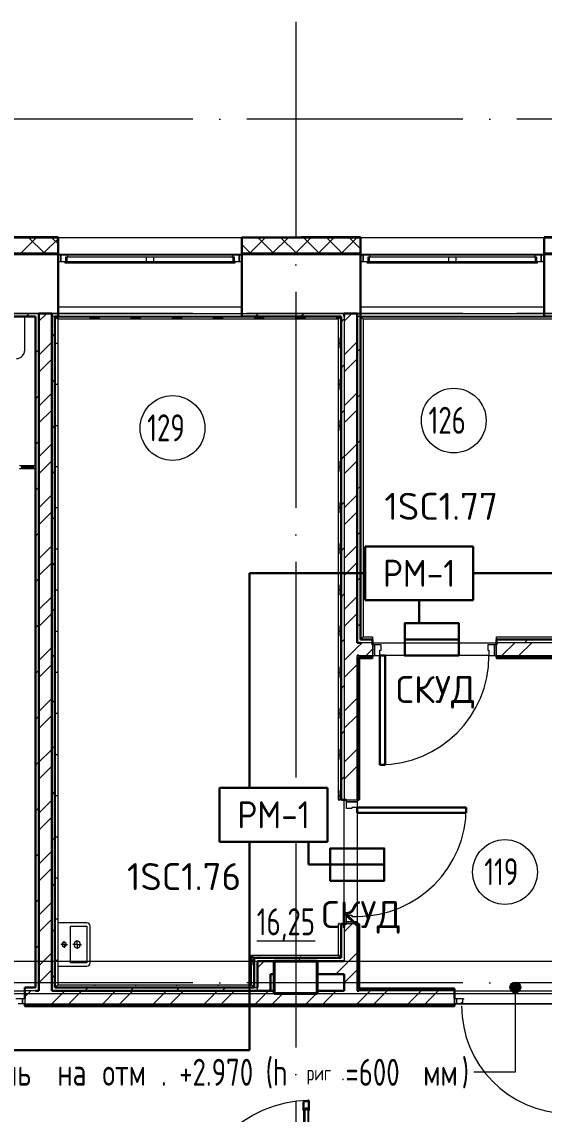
# Model space of a CAD drawing. Header units: millimetres. Extents: x -1073752 to 1436911, y -1379358 to 94781.
# Drawn here: x -1004584 to -999746, y -910236 to -900119 of the extents above; entities that cross this region are included whole.
import ezdxf
from ezdxf.enums import TextEntityAlignment as Align

# ---------------------------------------------------------------- set-up
doc = ezdxf.new("R2010")
doc.units = ezdxf.units.MM
doc.set_wipeout_variables(frame=1)
doc.linetypes.add('ADSK_Линия сетки', pattern=[25, 20, -2.5, 0, -2.5])
doc.linetypes.add('ADSK_Сверху', pattern=[450, 300, -150])
for name, color, linetype, lineweight in [('_ Окна', 7, 'Continuous', 9), ('RC-Линии_связи-Адресные', 5, 'Continuous', 50), ('RC-Прочее_оборудование', 1, 'Continuous', 30), ('Аннотация', 7, 'Continuous', 18), ('АПС', 5, 'Continuous', 30), ('Витраж', 7, 'Continuous', 9), ('Двери', 252, 'Continuous', 9), ('лс', 5, 'Continuous', 30), ('Марки помещений', 7, 'Continuous', 20), ('Несущие колонны', 7, 'Continuous', 18), ('Обобщенные модели', 252, 'Continuous', 18), ('Ограждение', 252, 'Continuous', 9), ('Окна', 7, 'Continuous', 9), ('Оси', 252, 'Continuous', 9), ('Стены внутренние', 7, 'Continuous', 18), ('Стены наружные', 7, 'Continuous', 18), ('Стены разрез', 7, 'Continuous', 30), ('Стены штриховка', 7, 'Continuous', 9), ('Узлы', 7, 'Continuous', 18)]:
    doc.layers.add(name, color=color, linetype=linetype, lineweight=lineweight)
doc.layers.add('Двери открывание', color=7, linetype='Continuous', lineweight=9, true_color=0xc0c0c0)
doc.layers.add('Линии', color=7, linetype='Continuous', lineweight=9, true_color=0x00a600)
doc.styles.add('GOST Common_3', font='', dxfattribs={"height": 3.5})
doc.styles.add('GOST Common_5', font='', dxfattribs={"width": 0.9, "height": 2.5})
doc.styles.add('ICOCPEUR', font='isocpeur.ttf', dxfattribs={"height": 250})
doc.styles.add('ISOCPEUR', font='isocpeur.ttf', dxfattribs={"height": 250})
doc.styles.add('RubezhCAD', font='isocpeur.ttf')
doc.styles.get("Standard").update_dxf_attribs({"font": 'arial.ttf'})
doc.styles.get('GOST Common_3').set_extended_font_data('GOST 2.304 type A')
doc.styles.get('GOST Common_5').set_extended_font_data('GOST 2.304 type A')
pattern_1 = [(0, (-32119.8, 96), (0, 600), []), (90, (-32119.8, 96), (-600, 4e-14), [])]
pattern_2 = [(0, (-32119.82, 96), (190.5, 190.5), [95.25, -285.75]), (90, (-32072.2, 48.37), (-190.5, 190.5), [95.25, -285.75])]
pattern_3 = [(0, (-32119.8, -84), (0, 600), []), (90, (-32119.8, -84), (-600, 4e-14), [])]

# ---------------------------------------------------------------- blocks, each defined once
blk = doc.blocks.new('FP_63-План 1 этажа смеж')
at = {"layer": 'Ограждение'}
for p, q in [((22886, -11097), (22886, -11095)), ((22886, -11396), (22886, -11382))]:
    blk.add_line(p, q, dxfattribs=at)
blk = doc.blocks.new('FP_64-План 1 этажа смеж')
at = {"layer": 'Ограждение'}
for p, q in [((22146, -11392), (22146, -11385)), ((22527, -11392), (22527, -11385))]:
    blk.add_line(p, q, dxfattribs=at)
blk = doc.blocks.new('FP_65-План 1 этажа смеж')
at = {"layer": 'Ограждение'}
for p, q in [((22074, -11430), (22082, -11430)), ((22082, -11478), (22082, -11396)), ((22082, -11430), (22088, -11430))]:
    blk.add_line(p, q, dxfattribs=at)
blk = doc.blocks.new('FP_66-План 1 этажа смеж')
at = {"layer": 'Ограждение'}
for p, q in [((20622, -11667), (20622, -11660)), ((21003, -11667), (21003, -11660)), ((21384, -11667), (21384, -11660)), ((21765, -11667), (21765, -11660))]:
    blk.add_line(p, q, dxfattribs=at)
blk = doc.blocks.new('FP_67-План 1 этажа смеж')
at = {"layer": 'Ограждение'}
for p, q in [((20264, -5715), (20266, -5715)), ((20266, -5715), (20271, -5715)), ((20271, -5715), (20279, -5715)), ((20264, -6096), (20266, -6096)), ((20266, -6096), (20271, -6096)), ((20271, -6096), (20279, -6096)), ((20264, -6477), (20266, -6477)), ((20266, -6477), (20271, -6477)), ((20271, -6477), (20279, -6477)), ((20264, -6858), (20266, -6858)), ((20266, -6858), (20271, -6858)), ((20271, -6858), (20279, -6858)), ((20264, -7239), (20266, -7239)), ((20266, -7239), (20271, -7239)), ((20271, -7239), (20279, -7239)), ((20264, -7620), (20266, -7620)), ((20266, -7620), (20271, -7620)), ((20271, -7620), (20279, -7620)), ((20264, -8001), (20266, -8001)), ((20266, -8001), (20271, -8001)), ((20271, -8001), (20279, -8001)), ((20264, -8382), (20266, -8382)), ((20266, -8382), (20271, -8382)), ((20271, -8382), (20279, -8382)), ((20264, -8763), (20266, -8763)), ((20266, -8763), (20271, -8763)), ((20271, -8763), (20279, -8763)), ((20264, -9144), (20266, -9144)), ((20266, -9144), (20271, -9144)), ((20271, -9144), (20279, -9144)), ((20264, -9525), (20266, -9525)), ((20266, -9525), (20271, -9525)), ((20271, -9525), (20279, -9525)), ((20264, -9906), (20266, -9906)), ((20266, -9906), (20271, -9906)), ((20271, -9906), (20279, -9906)), ((20264, -10287), (20266, -10287)), ((20266, -10287), (20271, -10287)), ((20271, -10287), (20279, -10287)), ((20264, -10668), (20266, -10668)), ((20266, -10668), (20271, -10668)), ((20271, -10668), (20279, -10668)), ((20264, -11049), (20266, -11049)), ((20266, -11049), (20271, -11049)), ((20271, -11049), (20279, -11049)), ((20264, -11430), (20266, -11430)), ((20266, -11430), (20271, -11430)), ((20271, -11430), (20279, -11430))]:
    blk.add_line(p, q, dxfattribs=at)
blk = doc.blocks.new('FP_68-План 1 этажа смеж')
at = {"layer": 'Ограждение'}
for p, q in [((20256, -5479), (20288, -5479)), ((20574, -5479), (20669, -5479)), ((20622, -5487), (20622, -5481)), ((20622, -5495), (20622, -5487)), ((20955, -5479), (21050, -5479)), ((21003, -5487), (21003, -5481)), ((21003, -5495), (21003, -5487)), ((21336, -5479), (21431, -5479)), ((21384, -5487), (21384, -5481)), ((21384, -5495), (21384, -5487)), ((21717, -5479), (21812, -5479)), ((21765, -5487), (21765, -5481)), ((21765, -5495), (21765, -5487)), ((22098, -5479), (22193, -5479)), ((22146, -5487), (22146, -5481)), ((22146, -5495), (22146, -5487)), ((22479, -5479), (22574, -5479)), ((22527, -5487), (22527, -5481)), ((22527, -5495), (22527, -5487)), ((22860, -5479), (22902, -5479))]:
    blk.add_line(p, q, dxfattribs=at)
blk = doc.blocks.new('FP_69-План 1 этажа смеж')
at = {"layer": 'Ограждение'}
for p, q in [((22886, -11097), (22886, -11085)), ((22886, -11396), (22886, -11382))]:
    blk.add_line(p, q, dxfattribs=at)
blk = doc.blocks.new('FP_70-План 1 этажа смеж')
at = {"layer": 'Ограждение'}
for p, q in [((22146, -11392), (22146, -11385)), ((22527, -11392), (22527, -11385))]:
    blk.add_line(p, q, dxfattribs=at)
blk = doc.blocks.new('FP_71-План 1 этажа смеж')
at = {"layer": 'Ограждение'}
for p, q in [((22074, -11430), (22082, -11430)), ((22082, -11478), (22082, -11396)), ((22082, -11430), (22088, -11430))]:
    blk.add_line(p, q, dxfattribs=at)
blk = doc.blocks.new('FP_72-План 1 этажа смеж')
at = {"layer": 'Ограждение'}
for p, q in [((20622, -11667), (20622, -11660)), ((21003, -11667), (21003, -11660)), ((21384, -11667), (21384, -11660)), ((21765, -11667), (21765, -11660))]:
    blk.add_line(p, q, dxfattribs=at)
blk = doc.blocks.new('FP_73-План 1 этажа смеж')
at = {"layer": 'Ограждение'}
for p, q in [((20264, -5715), (20266, -5715)), ((20266, -5715), (20271, -5715)), ((20271, -5715), (20279, -5715)), ((20264, -6096), (20266, -6096)), ((20266, -6096), (20271, -6096)), ((20271, -6096), (20279, -6096)), ((20264, -6477), (20266, -6477)), ((20266, -6477), (20271, -6477)), ((20271, -6477), (20279, -6477)), ((20264, -6858), (20266, -6858)), ((20266, -6858), (20271, -6858)), ((20271, -6858), (20279, -6858)), ((20264, -7239), (20266, -7239)), ((20266, -7239), (20271, -7239)), ((20271, -7239), (20279, -7239)), ((20264, -7620), (20266, -7620)), ((20266, -7620), (20271, -7620)), ((20271, -7620), (20279, -7620)), ((20264, -8001), (20266, -8001)), ((20266, -8001), (20271, -8001)), ((20271, -8001), (20279, -8001)), ((20264, -8382), (20266, -8382)), ((20266, -8382), (20271, -8382)), ((20271, -8382), (20279, -8382)), ((20264, -8763), (20266, -8763)), ((20266, -8763), (20271, -8763)), ((20271, -8763), (20279, -8763)), ((20264, -9144), (20266, -9144)), ((20266, -9144), (20271, -9144)), ((20271, -9144), (20279, -9144)), ((20264, -9525), (20266, -9525)), ((20266, -9525), (20271, -9525)), ((20271, -9525), (20279, -9525)), ((20264, -9906), (20266, -9906)), ((20266, -9906), (20271, -9906)), ((20271, -9906), (20279, -9906)), ((20264, -10287), (20266, -10287)), ((20266, -10287), (20271, -10287)), ((20271, -10287), (20279, -10287)), ((20264, -10668), (20266, -10668)), ((20266, -10668), (20271, -10668)), ((20271, -10668), (20279, -10668)), ((20264, -11049), (20266, -11049)), ((20266, -11049), (20271, -11049)), ((20271, -11049), (20279, -11049)), ((20264, -11430), (20266, -11430)), ((20266, -11430), (20271, -11430)), ((20271, -11430), (20279, -11430))]:
    blk.add_line(p, q, dxfattribs=at)
blk = doc.blocks.new('FP_74-План 1 этажа смеж')
at = {"layer": 'Ограждение'}
for p, q in [((20256, -5479), (20288, -5479)), ((20574, -5479), (20669, -5479)), ((20622, -5487), (20622, -5481)), ((20622, -5495), (20622, -5487)), ((20955, -5479), (21050, -5479)), ((21003, -5487), (21003, -5481)), ((21003, -5495), (21003, -5487)), ((21336, -5479), (21431, -5479)), ((21384, -5487), (21384, -5481)), ((21384, -5495), (21384, -5487)), ((21717, -5479), (21812, -5479)), ((21765, -5487), (21765, -5481)), ((21765, -5495), (21765, -5487)), ((22098, -5479), (22193, -5479)), ((22146, -5487), (22146, -5481)), ((22146, -5495), (22146, -5487)), ((22479, -5479), (22574, -5479)), ((22527, -5487), (22527, -5481)), ((22527, -5495), (22527, -5487)), ((22860, -5479), (22902, -5479))]:
    blk.add_line(p, q, dxfattribs=at)
blk = doc.blocks.new('FP_75-План 1 этажа смеж')
at = {"layer": 'Ограждение'}
for p, q in [((22879, -5715), (22887, -5715)), ((22886, -5763), (22886, -5667)), ((22887, -5715), (22892, -5715)), ((22886, -6144), (22886, -6048)), ((22879, -6096), (22887, -6096)), ((22887, -6096), (22892, -6096)), ((22886, -6525), (22886, -6429)), ((22879, -6477), (22887, -6477)), ((22887, -6477), (22892, -6477)), ((22879, -6858), (22887, -6858)), ((22886, -6906), (22886, -6810)), ((22887, -6858), (22892, -6858)), ((22879, -7239), (22887, -7239)), ((22886, -7287), (22886, -7191)), ((22887, -7239), (22892, -7239)), ((22886, -7668), (22886, -7572)), ((22879, -7620), (22887, -7620)), ((22887, -7620), (22892, -7620)), ((22886, -8049), (22886, -7953)), ((22879, -8001), (22887, -8001)), ((22887, -8001), (22892, -8001)), ((22879, -8382), (22887, -8382)), ((22886, -8430), (22886, -8334)), ((22887, -8382), (22892, -8382)), ((22879, -8763), (22887, -8763)), ((22886, -8811), (22886, -8715)), ((22887, -8763), (22892, -8763)), ((22886, -9192), (22886, -9096)), ((22879, -9144), (22887, -9144)), ((22887, -9144), (22892, -9144)), ((22886, -9573), (22886, -9477)), ((22879, -9525), (22887, -9525)), ((22887, -9525), (22892, -9525)), ((22879, -9906), (22887, -9906)), ((22886, -9954), (22886, -9858)), ((22887, -9906), (22892, -9906))]:
    blk.add_line(p, q, dxfattribs=at)
blk = doc.blocks.new('1 этаж')
at = {"layer": 'Аннотация', "lineweight": 9, "true_color": 0x636466}
h = blk.add_hatch(color=251, dxfattribs=at)
edge = h.paths.add_edge_path()
edge.add_arc((-7602, -11587), 50, 0, 360)
at = {"layer": 'Ограждение', "true_color": 0x636466}
h = blk.add_hatch(dxfattribs=at)
h.set_pattern_fill('FP_34', color=251, style=0, pattern_type=2)
h.set_pattern_definition(pattern_2)
h.paths.add_polyline_path([(-11866, -11589), (-11864, -11587), (-11864, -5376), (-11866, -5374), (-11866, -11429)])
h = blk.add_hatch(dxfattribs=at)
h.set_pattern_fill('FP_34', color=251, style=0, pattern_type=2)
h.set_pattern_definition(pattern_2)
h.paths.add_polyline_path([(-9216, -9849), (-9216, -5374), (-9218, -5376), (-9218, -9849)])
h = blk.add_hatch(dxfattribs=at)
h.set_pattern_fill('FP_34', color=251, style=0, pattern_type=2)
h.set_pattern_definition(pattern_2)
h.paths.add_polyline_path([(-9036, -8364), (-9034, -8362), (-9034, -5376), (-9036, -5374), (-9036, -8309)])
h = blk.add_hatch(dxfattribs=at)
h.set_pattern_fill('FP_25', color=251, style=0, pattern_type=2)
h.set_pattern_definition(pattern_1)
h.paths.add_polyline_path([(-9041, -9849), (-9041, -8539), (-9051, -8529), (-9051, -9849)])
h = blk.add_hatch(dxfattribs=at)
h.set_pattern_fill('FP_25', color=251, style=0, pattern_type=2)
h.set_pattern_definition(pattern_1)
h.paths.add_polyline_path([(-6196, -8539), (-6186, -8529), (-7776, -8529), (-7776, -8539), (-6493, -8539)])
h = blk.add_hatch(dxfattribs=at)
h.set_pattern_fill('FP_42', color=251, style=0, pattern_type=2)
h.set_pattern_definition(pattern_3)
h.paths.add_polyline_path([(-9051, -11604), (-9041, -11594), (-9041, -10999), (-9051, -10999), (-9051, -11429)])
h = blk.add_hatch(dxfattribs=at)
h.set_pattern_fill('FP_34', color=251, style=0, pattern_type=2)
h.set_pattern_definition(pattern_2)
h.paths.add_polyline_path([(-9363, -11314), (-9216, -11314), (-9218, -11312), (-10023, -11312), (-10021, -11314), (-9722, -11314)])
h = blk.add_hatch(dxfattribs=at)
h.set_pattern_fill('FP_34', color=251, style=0, pattern_type=2)
h.set_pattern_definition(pattern_2)
h.paths.add_polyline_path([(-10021, -11589), (-10021, -11314), (-10023, -11312), (-10023, -11587)])
h = blk.add_hatch(dxfattribs=at)
h.set_pattern_fill('FP_42', color=251, style=0, pattern_type=2)
h.set_pattern_definition(pattern_3)
h.paths.add_polyline_path([(-8166, -11604), (-8166, -11594), (-9041, -11594), (-9051, -11604), (-8646, -11604)])
h = blk.add_hatch(dxfattribs=at)
h.set_pattern_fill('FP_25', color=251, style=0, pattern_type=2)
h.set_pattern_definition(pattern_1)
h.paths.add_polyline_path([(-8166, -11764), (-8166, -11759), (-12146, -11759), (-12146, -11764), (-8646, -11764)])
at = {"layer": '_ Окна', "color": 251, "true_color": 0x636466}
for p, q in [((-11811, -4804), (-11836, -4804)), ((-11811, -4862), (-11811, -4804)), ((-10136, -4804), (-10161, -4804)), ((-10161, -4804), (-10161, -4862)), ((-9011, -4804), (-9036, -4804)), ((-9011, -4862), (-9011, -4804)), ((-7336, -4804), (-7361, -4804)), ((-7361, -4804), (-7361, -4862)), ((-11836, -4862), (-11811, -4862)), ((-10161, -4862), (-10136, -4862)), ((-9036, -4862), (-9011, -4862)), ((-7361, -4862), (-7336, -4862))]:
    blk.add_line(p, q, dxfattribs=at)
at = {"layer": '_ Окна', "color": 251, "lineweight": 18, "true_color": 0x636466}
for p, q in [((-11751, -4804), (-11811, -4804)), ((-11811, -4804), (-11811, -4862)), ((-11765, -4862), (-11765, -4821)), ((-11765, -4821), (-11753, -4821)), ((-11747, -4821), (-11751, -4804)), ((-10220, -4804), (-10225, -4821)), ((-10161, -4804), (-10220, -4804)), ((-10219, -4821), (-10207, -4821)), ((-10207, -4821), (-10207, -4862)), ((-10161, -4862), (-10161, -4804)), ((-8951, -4804), (-9011, -4804)), ((-9011, -4804), (-9011, -4862)), ((-8965, -4862), (-8965, -4821)), ((-8965, -4821), (-8953, -4821)), ((-8947, -4821), (-8951, -4804)), ((-7420, -4804), (-7425, -4821)), ((-7361, -4804), (-7420, -4804)), ((-7419, -4821), (-7407, -4821)), ((-7407, -4821), (-7407, -4862)), ((-7361, -4862), (-7361, -4804)), ((-11811, -4862), (-11773, -4862)), ((-10199, -4862), (-10161, -4862)), ((-9011, -4862), (-8973, -4862)), ((-7399, -4862), (-7361, -4862))]:
    blk.add_line(p, q, dxfattribs=at)
at = {"layer": 'Аннотация', "color": 251, "lineweight": 9, "true_color": 0x636466}
for p, q in [((-7602, -11587), (-7602, -12373)), ((-7980, -12373), (-7986, -12373)), ((-7602, -12373), (-7980, -12373))]:
    blk.add_line(p, q, dxfattribs=at)
blk.add_circle((-7602, -11587), 50, dxfattribs=at)
at = {"layer": 'Витраж', "color": 251, "lineweight": 18, "true_color": 0x636466, "extrusion": (0, 0, -1)}
for p, q in [((-12171, -6756), (-12196, -6756)), ((-12171, -6781), (-12171, -6756)), ((-12046, -6756), (-12071, -6756)), ((-12071, -6756), (-12071, -6781)), ((-12046, -6781), (-12046, -6756)), ((-12196, -6781), (-12171, -6781)), ((-12071, -6781), (-12046, -6781))]:
    blk.add_line(p, q, dxfattribs=at)
at = {"layer": 'Витраж', "color": 251, "true_color": 0x636466}
for p, q in [((-12071, -6756), (-12171, -6756)), ((-12071, -6781), (-12171, -6781))]:
    blk.add_line(p, q, dxfattribs=at)
at = {"layer": 'Двери', "color": 251, "true_color": 0x636466}
for p, q in [((-8906, -8414), (-8926, -8414)), ((-8926, -8414), (-8926, -8514)), ((-8906, -8414), (-8906, -8514)), ((-8846, -8414), (-8906, -8414)), ((-8906, -8514), (-8906, -8414)), ((-8856, -8514), (-8856, -8464)), ((-8856, -8464), (-8846, -8464)), ((-8846, -8464), (-8846, -8414)), ((-7796, -8414), (-7856, -8414)), ((-7856, -8414), (-7856, -8464)), ((-7856, -8464), (-7846, -8464)), ((-7846, -8464), (-7846, -8514)), ((-7796, -8514), (-7796, -8414)), ((-7796, -8414), (-7796, -8514)), ((-7776, -8414), (-7796, -8414)), ((-7776, -8514), (-7776, -8414)), ((-8926, -8514), (-8906, -8514)), ((-8906, -8514), (-8856, -8514)), ((-7846, -8514), (-7796, -8514)), ((-7796, -8514), (-7776, -8514)), ((-9166, -9849), (-9066, -9849)), ((-9166, -9869), (-9166, -9849)), ((-9166, -9929), (-9166, -9869)), ((-9166, -9869), (-9066, -9869)), ((-9066, -9869), (-9166, -9869)), ((-9066, -9849), (-9066, -9869)), ((-9066, -9869), (-9066, -9919)), ((-9116, -9929), (-9166, -9929)), ((-9116, -9919), (-9116, -9929)), ((-9066, -9919), (-9116, -9919)), ((-9166, -10919), (-9116, -10919)), ((-9166, -10979), (-9166, -10919)), ((-9116, -10919), (-9116, -10929)), ((-9066, -10979), (-9166, -10979)), ((-9166, -10999), (-9166, -10979)), ((-9166, -10979), (-9066, -10979)), ((-9066, -10999), (-9166, -10999)), ((-9116, -10929), (-9066, -10929)), ((-9066, -10929), (-9066, -10979)), ((-9066, -10979), (-9066, -10999)), ((-12230, -11689), (-12166, -11689)), ((-12166, -11689), (-12146, -11689)), ((-12166, -11739), (-12166, -11689)), ((-12166, -11689), (-12166, -11739)), ((-12146, -11689), (-12146, -11739)), ((-8166, -11689), (-8146, -11689)), ((-8166, -11739), (-8166, -11689)), ((-8146, -11689), (-8146, -11739)), ((-8146, -11689), (-8082, -11689)), ((-8146, -11739), (-8146, -11689)), ((-8105, -11731), (-8105, -11739)), ((-8091, -11731), (-8105, -11731)), ((-8091, -11697), (-8091, -11731)), ((-8082, -11697), (-8091, -11697)), ((-8082, -11689), (-8082, -11697)), ((-12166, -11739), (-12207, -11739)), ((-12146, -11739), (-12166, -11739)), ((-8146, -11739), (-8166, -11739)), ((-8105, -11739), (-8146, -11739)), ((-9565, -12727), (-9565, -13637)), ((-9548, -13655), (-9548, -12709)), ((-9548, -12709), (-9524, -12709)), ((-9524, -12709), (-9524, -13655)), ((-9515, -13637), (-9515, -12727))]:
    blk.add_line(p, q, dxfattribs=at)
at = {"layer": 'Двери', "color": 251, "lineweight": 30, "true_color": 0x636466}
for p, q in [((-8806, -8514), (-8856, -8514)), ((-8856, -8514), (-8856, -9524)), ((-8806, -9524), (-8806, -8514)), ((-8856, -9524), (-8806, -9524)), ((-9066, -9919), (-8056, -9919)), ((-9066, -9969), (-9066, -9919)), ((-8056, -9969), (-9066, -9969)), ((-8056, -9919), (-8056, -9969)), ((-9523, -12642), (-9557, -12642)), ((-9557, -12642), (-9557, -12651)), ((-9515, -12633), (-9523, -12633)), ((-9523, -12633), (-9523, -12642)), ((-9515, -12727), (-9515, -12633)), ((-9557, -12651), (-9565, -12651)), ((-9565, -12651), (-9565, -12727)), ((-9565, -12727), (-9548, -12727)), ((-9548, -12727), (-9548, -12709)), ((-9548, -12709), (-9524, -12709)), ((-9524, -12709), (-9524, -12727)), ((-9524, -12727), (-9515, -12727))]:
    blk.add_line(p, q, dxfattribs=at)
at = {"layer": 'Двери', "color": 251, "true_color": 0x636466}
for centre in [(-8856, -8514), (-9066, -9919)]:
    blk.add_arc(centre, 1010, 270, 0, dxfattribs=at)
at = {"layer": 'Двери открывание', "color": 251, "true_color": 0x636466}
for centre, radius, start, end in [((-7102, -11757), 998, 180, 268.9666), ((-9497, -13731), 1098, 90.9393, 180)]:
    blk.add_arc(centre, radius, start, end, dxfattribs=at)
at = {"layer": 'Линии', "color": 251, "linetype": 'ADSK_Сверху', "ltscale": 100, "true_color": 0x636466}
for p, q in [((-15071, -11344), (-4251, -11344)), ((-15071, -11644), (-4251, -11644))]:
    blk.add_line(p, q, dxfattribs=at)
at = {"layer": 'Линии', "color": 251, "lineweight": 18, "ltscale": 100, "true_color": 0x636466}
blk.add_line((-9066, -11739), (-3346, -11739), dxfattribs=at)
at = {"layer": 'Марки помещений', "color": 251, "true_color": 0x636466}
for centre in [(-8172, -6337), (-10777, -6406), (-7698, -10518)]:
    blk.add_circle(centre, 300, dxfattribs=at)
at = {"layer": 'Несущие колонны', "color": 251, "lineweight": 40, "true_color": 0x636466}
for p, q in [((-9836, -11344), (-9436, -11344)), ((-9836, -11644), (-9836, -11344)), ((-9436, -11344), (-9836, -11344)), ((-9836, -11344), (-9836, -11619)), ((-9436, -11344), (-9436, -11644)), ((-9436, -11619), (-9436, -11344)), ((-9436, -11644), (-9836, -11644))]:
    blk.add_line(p, q, dxfattribs=at)
at = {"layer": 'Несущие колонны', "color": 251, "true_color": 0x636466}
for p, q in [((-9836, -11619), (-9836, -11644)), ((-9436, -11644), (-9436, -11619)), ((-9836, -11644), (-9436, -11644))]:
    blk.add_line(p, q, dxfattribs=at)
at = {"layer": 'Обобщенные модели', "color": 251, "true_color": 0x636466}
blk.add_line((-12146, -5684), (-12146, -5374), dxfattribs=at)
blk.add_arc((-12224, -5684), 78, 270, 0, dxfattribs=at)
at = {"layer": 'Ограждение', "color": 251, "true_color": 0x636466}
for p, q in [((-11864, -11587), (-11864, -5376)), ((-11864, -5376), (-9218, -5376)), ((-11841, -5399), (-11841, -10989)), ((-9241, -5399), (-11841, -5399)), ((-9241, -9849), (-9241, -5399)), ((-9218, -5376), (-9218, -9849)), ((-9034, -8362), (-9034, -5376)), ((-9034, -5376), (-4283, -5376)), ((-9011, -5399), (-9011, -8339)), ((-4306, -5399), (-9011, -5399)), ((-8926, -8362), (-9034, -8362)), ((-9011, -8339), (-8926, -8339)), ((-8926, -8339), (-8926, -8362)), ((-8926, -8362), (-8926, -8364)), ((-7776, -8362), (-7776, -8339)), ((-7776, -8339), (-4826, -8339)), ((-7776, -8364), (-7776, -8362)), ((-4803, -8362), (-7776, -8362)), ((-9041, -8539), (-9051, -8529)), ((-9041, -9849), (-9041, -8539)), ((-9041, -8539), (-8926, -8539)), ((-8926, -8529), (-8926, -8539)), ((-7776, -8539), (-7776, -8529)), ((-7776, -8539), (-6196, -8539)), ((-9218, -9849), (-9241, -9849)), ((-9216, -9849), (-9218, -9849)), ((-9041, -9849), (-9051, -9849)), ((-9241, -10999), (-9218, -10999)), ((-9241, -11289), (-9241, -10999)), ((-9218, -10999), (-9216, -10999)), ((-9218, -10999), (-9218, -11312)), ((-9051, -10999), (-9041, -10999)), ((-9041, -11594), (-9041, -10999)), ((-10046, -11289), (-9241, -11289)), ((-10046, -11564), (-10046, -11289)), ((-9218, -11312), (-10023, -11312)), ((-10023, -11312), (-10023, -11587)), ((-11841, -11389), (-11841, -11564)), ((-10023, -11587), (-11864, -11587)), ((-11841, -11564), (-10046, -11564)), ((-9051, -11604), (-9041, -11594)), ((-8166, -11594), (-9041, -11594)), ((-8166, -11594), (-8166, -11604)), ((-12146, -11764), (-12146, -11759)), ((-12146, -11764), (-8166, -11764)), ((-8166, -11759), (-8166, -11764))]:
    blk.add_line(p, q, dxfattribs=at)
for points in [[(-11841, -5399), (-11843, -5397), (-11846, -5394), (-11850, -5390), (-11852, -5388), (-11854, -5386), (-11855, -5384), (-11857, -5383), (-11858, -5381), (-11859, -5380), (-11861, -5379), (-11862, -5377), (-11863, -5376), (-11864, -5376), (-11864, -5376)], [(-9241, -5399), (-9239, -5397), (-9236, -5394), (-9232, -5390), (-9230, -5388), (-9228, -5386), (-9226, -5384), (-9225, -5383), (-9224, -5381), (-9222, -5380), (-9221, -5379), (-9219, -5377), (-9218, -5376), (-9218, -5376), (-9218, -5376)], [(-9011, -5399), (-9013, -5397), (-9016, -5394), (-9020, -5390), (-9022, -5388), (-9024, -5386), (-9025, -5384), (-9027, -5383), (-9028, -5381), (-9029, -5380), (-9031, -5379), (-9032, -5377), (-9033, -5376), (-9034, -5376), (-9034, -5376)], [(-9011, -8339), (-9013, -8341), (-9016, -8344), (-9020, -8348), (-9022, -8350), (-9024, -8352), (-9025, -8353), (-9027, -8355), (-9028, -8356), (-9029, -8357), (-9031, -8359), (-9032, -8360), (-9033, -8361), (-9034, -8362), (-9034, -8362)], [(-10046, -11289), (-10044, -11291), (-10041, -11294), (-10037, -11298), (-10035, -11300), (-10033, -11302), (-10031, -11303), (-10030, -11305), (-10028, -11306), (-10027, -11307), (-10026, -11309), (-10024, -11310), (-10023, -11311), (-10023, -11312), (-10023, -11312)], [(-9241, -11289), (-9239, -11291), (-9236, -11294), (-9232, -11298), (-9230, -11300), (-9228, -11302), (-9226, -11303), (-9225, -11305), (-9224, -11306), (-9222, -11307), (-9221, -11309), (-9219, -11310), (-9218, -11311), (-9218, -11312), (-9218, -11312)], [(-11841, -11564), (-11843, -11566), (-11846, -11569), (-11850, -11573), (-11852, -11575), (-11854, -11577), (-11855, -11578), (-11857, -11580), (-11858, -11581), (-11859, -11582), (-11861, -11584), (-11862, -11585), (-11863, -11586), (-11864, -11587), (-11864, -11587)], [(-10046, -11564), (-10044, -11566), (-10041, -11569), (-10037, -11573), (-10035, -11575), (-10033, -11577), (-10031, -11578), (-10030, -11580), (-10028, -11581), (-10027, -11582), (-10026, -11584), (-10024, -11585), (-10023, -11586), (-10023, -11587), (-10023, -11587)]]:
    blk.add_open_spline(points, degree=3, knots=[0, 0, 0, 0, 0.166667, 0.25, 0.333333, 0.375, 0.416667, 0.5, 0.541667, 0.583333, 0.666667, 0.75, 0.833333, 1, 1, 1, 1], dxfattribs=at)
at = {"layer": 'Окна', "color": 251, "true_color": 0x636466}
for p, q in [((-11753, -4821), (-11021, -4821)), ((-11753, -4862), (-11753, -4821)), ((-10220, -4804), (-11751, -4804)), ((-11021, -4821), (-10951, -4821)), ((-11021, -4821), (-11021, -4862)), ((-10951, -4821), (-10219, -4821)), ((-10951, -4862), (-10951, -4821)), ((-10219, -4821), (-10219, -4862)), ((-8953, -4821), (-8221, -4821)), ((-8953, -4862), (-8953, -4821)), ((-7420, -4804), (-8951, -4804)), ((-8221, -4821), (-8151, -4821)), ((-8221, -4821), (-8221, -4862)), ((-8151, -4821), (-7419, -4821)), ((-8151, -4862), (-8151, -4821)), ((-7419, -4821), (-7419, -4862)), ((-11773, -4862), (-11001, -4862)), ((-11773, -4879), (-11773, -4862)), ((-11001, -4879), (-11773, -4879)), ((-11001, -4862), (-10971, -4862)), ((-11001, -4862), (-11001, -4879)), ((-10971, -4879), (-11001, -4879)), ((-10971, -4862), (-10199, -4862)), ((-10971, -4879), (-10971, -4862)), ((-10199, -4879), (-10971, -4879)), ((-10199, -4862), (-10199, -4879)), ((-8973, -4862), (-8201, -4862)), ((-8973, -4879), (-8973, -4862)), ((-8201, -4879), (-8973, -4879)), ((-8201, -4862), (-8171, -4862)), ((-8201, -4862), (-8201, -4879)), ((-8171, -4879), (-8201, -4879)), ((-8171, -4862), (-7399, -4862)), ((-8171, -4879), (-8171, -4862)), ((-7399, -4879), (-8171, -4879)), ((-7399, -4862), (-7399, -4879))]:
    blk.add_line(p, q, dxfattribs=at)
at = {"layer": 'Оси', "color": 251, "linetype": 'ADSK_Линия сетки', "ltscale": 100, "true_color": 0x636466}
for p, q in [((-9636, -2644), (-9636, -33770)), ((4411, -3544), (-72528, -3544)), ((4411, -5344), (-72528, -5344)), ((4411, -11544), (-72528, -11544))]:
    blk.add_line(p, q, dxfattribs=at)
at = {"layer": 'Стены внутренние', "color": 251, "lineweight": 30, "true_color": 0x636466}
for p, q in [((-11836, -4642), (-12916, -4642)), ((-11836, -4784), (-11836, -4642)), ((-9036, -4642), (-10136, -4642)), ((-10136, -4642), (-10136, -4784)), ((-9036, -4784), (-9036, -4642)), ((-6206, -4642), (-7336, -4642)), ((-7336, -4642), (-7336, -4784)), ((-11836, -4794), (-12916, -4794)), ((-11836, -5344), (-11836, -4794)), ((-9036, -4794), (-10136, -4794)), ((-10136, -4794), (-10136, -5344)), ((-9036, -5344), (-9036, -4794)), ((-6206, -4794), (-7336, -4794)), ((-7336, -4794), (-7336, -5344))]:
    blk.add_line(p, q, dxfattribs=at)
at = {"layer": 'Стены внутренние', "color": 251, "linetype": 'Continuous', "lineweight": 9, "true_color": 0x636466}
for p, q in [((-12180, -4784), (-12040, -4644)), ((-11967, -4784), (-12107, -4644)), ((-11968, -4784), (-11838, -4654)), ((-11922, -4642), (-11923, -4644)), ((-11838, -4700), (-11894, -4644)), ((-11839, -4644), (-11840, -4642)), ((-11836, -4649), (-11838, -4645)), ((-10134, -4647), (-10131, -4644)), ((-10059, -4784), (-9919, -4644)), ((-9845, -4784), (-9985, -4644)), ((-9847, -4784), (-9707, -4644)), ((-9633, -4784), (-9773, -4644)), ((-9635, -4784), (-9495, -4644)), ((-9421, -4784), (-9561, -4644)), ((-9422, -4784), (-9282, -4644)), ((-9209, -4784), (-9349, -4644)), ((-9210, -4784), (-9070, -4644)), ((-9038, -4743), (-9137, -4644)), ((-9106, -4642), (-9107, -4644)), ((-10057, -4784), (-10134, -4707))]:
    blk.add_line(p, q, dxfattribs=at)
at = {"layer": 'Стены внутренние', "color": 251, "true_color": 0x636466}
for p, q in [((-11836, -4642), (-10136, -4642)), ((-9036, -4642), (-7336, -4642)), ((-11836, -4794), (-10136, -4794)), ((-9036, -4794), (-7336, -4794)), ((-11836, -5284), (-10136, -5284)), ((-9036, -5284), (-7336, -5284))]:
    blk.add_line(p, q, dxfattribs=at)
at = {"layer": 'Стены наружные', "color": 251, "lineweight": 30, "true_color": 0x636466}
for p, q in [((-11836, -4637), (-12376, -4637)), ((-11836, -4642), (-11836, -4637)), ((-9036, -4637), (-9586, -4637)), ((-9586, -4637), (-9586, -4642)), ((-9036, -4642), (-9036, -4637)), ((-6771, -4637), (-7336, -4637)), ((-7336, -4637), (-7336, -4642)), ((-11836, -4794), (-11836, -4784)), ((-10136, -4784), (-10136, -4794)), ((-9036, -4794), (-9036, -4784)), ((-7336, -4784), (-7336, -4794)), ((-12016, -5344), (-12016, -11619)), ((-11896, -5344), (-12016, -5344)), ((-11896, -11619), (-11896, -5344)), ((-11836, -5374), (-11836, -5344)), ((-10136, -5344), (-10136, -5374)), ((-9186, -5344), (-9186, -5374)), ((-9066, -5344), (-9186, -5344)), ((-9066, -8394), (-9066, -5344)), ((-9036, -8364), (-9036, -5344)), ((-7336, -5344), (-7336, -5374)), ((-12916, -5374), (-12046, -5374)), ((-12046, -5374), (-12046, -11589)), ((-11866, -5374), (-11836, -5374)), ((-11866, -11589), (-11866, -5374)), ((-10136, -5374), (-9216, -5374)), ((-9216, -5374), (-9216, -9849)), ((-7336, -5374), (-6206, -5374)), ((-9036, -8394), (-9066, -8394)), ((-8926, -8364), (-9036, -8364)), ((-8926, -8414), (-8926, -8364)), ((-4801, -8364), (-7776, -8364)), ((-7776, -8364), (-7776, -8414)), ((-9066, -8514), (-9051, -8514)), ((-9051, -9849), (-9051, -8529)), ((-9051, -8529), (-8926, -8529)), ((-8926, -8529), (-8926, -8514)), ((-7776, -8514), (-7776, -8529)), ((-7776, -8529), (-6186, -8529)), ((-9216, -9849), (-9166, -9849)), ((-9066, -9849), (-9051, -9849)), ((-9216, -10999), (-9216, -11314)), ((-9166, -10999), (-9216, -10999)), ((-9051, -10999), (-9066, -10999)), ((-9051, -11604), (-9051, -10999)), ((-9216, -11314), (-10021, -11314)), ((-10021, -11314), (-10021, -11589)), ((-9186, -11344), (-9991, -11344)), ((-9991, -11344), (-9991, -11589)), ((-9836, -11464), (-9836, -11344)), ((-9436, -11344), (-9436, -11464)), ((-9871, -11464), (-9836, -11464)), ((-9871, -11619), (-9871, -11464)), ((-9436, -11464), (-9186, -11464)), ((-9186, -11464), (-9186, -11619)), ((-12146, -11589), (-12146, -11689)), ((-12046, -11589), (-12146, -11589)), ((-12016, -11619), (-12046, -11619)), ((-11896, -11619), (-9836, -11619)), ((-10021, -11589), (-11866, -11589)), ((-9186, -11619), (-9436, -11619)), ((-9051, -11619), (-9066, -11619)), ((-8166, -11604), (-9051, -11604)), ((-8166, -11689), (-8166, -11604)), ((-12146, -11739), (-12146, -11759)), ((-12146, -11759), (-8166, -11759)), ((-8166, -11759), (-8166, -11739))]:
    blk.add_line(p, q, dxfattribs=at)
at = {"layer": 'Стены наружные', "color": 251, "linetype": 'Continuous', "lineweight": 9, "true_color": 0x636466}
for p, q in [((-11919, -4637), (-11922, -4642)), ((-11840, -4642), (-11843, -4637)), ((-9103, -4637), (-9106, -4642)), ((-12134, -5374), (-12104, -5344)), ((-12016, -5416), (-11943, -5344)), ((-10012, -5374), (-9982, -5344)), ((-9588, -5374), (-9558, -5344)), ((-9186, -5415), (-9115, -5344)), ((-9216, -5426), (-9186, -5396)), ((-11896, -5560), (-11866, -5530)), ((-12016, -5730), (-11896, -5610)), ((-9186, -5729), (-9066, -5609)), ((-12046, -5710), (-12016, -5680)), ((-9186, -5886), (-9066, -5766)), ((-9066, -5700), (-9036, -5670)), ((-12016, -5888), (-11896, -5768)), ((-9216, -5850), (-9186, -5820)), ((-11896, -5984), (-11866, -5954)), ((-12046, -6134), (-12016, -6104)), ((-12016, -6202), (-11896, -6082)), ((-9186, -6201), (-9066, -6081)), ((-9066, -6124), (-9036, -6094)), ((-12016, -6359), (-11896, -6239)), ((-9216, -6274), (-9186, -6244)), ((-9186, -6358), (-9066, -6238)), ((-11896, -6409), (-11866, -6379)), ((-12046, -6559), (-12016, -6529)), ((-12016, -6673), (-11896, -6553)), ((-9186, -6672), (-9066, -6552)), ((-9066, -6548), (-9036, -6518)), ((-9216, -6698), (-9186, -6668)), ((-12016, -6831), (-11896, -6711)), ((-9186, -6829), (-9066, -6709)), ((-11896, -6833), (-11866, -6803)), ((-12046, -6983), (-12016, -6953)), ((-9066, -6973), (-9036, -6943)), ((-12016, -7145), (-11896, -7025)), ((-9186, -7144), (-9066, -7024)), ((-12016, -7302), (-11896, -7182)), ((-9216, -7123), (-9186, -7093)), ((-9186, -7301), (-9066, -7181)), ((-11896, -7257), (-11866, -7227)), ((-12046, -7407), (-12016, -7377)), ((-9066, -7397), (-9036, -7367)), ((-12016, -7616), (-11896, -7496)), ((-9216, -7547), (-9186, -7517)), ((-9186, -7615), (-9066, -7495)), ((-12016, -7773), (-11896, -7653)), ((-11896, -7681), (-11866, -7651)), ((-9186, -7772), (-9066, -7652)), ((-12046, -7831), (-12016, -7801)), ((-9066, -7821), (-9036, -7791)), ((-12016, -8088), (-11896, -7968)), ((-9216, -7971), (-9186, -7941)), ((-9186, -8087), (-9066, -7967)), ((-11896, -8106), (-11866, -8076)), ((-12016, -8245), (-11896, -8125)), ((-9186, -8244), (-9066, -8124)), ((-12046, -8256), (-12016, -8226)), ((-9066, -8246), (-9036, -8216)), ((-9216, -8396), (-9186, -8366)), ((-9066, -8438), (-9022, -8394)), ((-7727, -8514), (-7607, -8394)), ((-7570, -8514), (-7450, -8394)), ((-7517, -8394), (-7487, -8364)), ((-12016, -8559), (-11896, -8439)), ((-9186, -8558), (-9066, -8438)), ((-8984, -8514), (-8926, -8455)), ((-12016, -8716), (-11896, -8596)), ((-11896, -8530), (-11866, -8500)), ((-9186, -8715), (-9066, -8595)), ((-7652, -8529), (-7637, -8514)), ((-12046, -8680), (-12016, -8650)), ((-9066, -8670), (-9051, -8655)), ((-9216, -8820), (-9186, -8790)), ((-12016, -9031), (-11896, -8911)), ((-11896, -8954), (-11866, -8924)), ((-9186, -9029), (-9066, -8909)), ((-12046, -9104), (-12016, -9074)), ((-12016, -9188), (-11896, -9068)), ((-9186, -9187), (-9066, -9067)), ((-9066, -9094), (-9051, -9079)), ((-9216, -9244), (-9186, -9214)), ((-12016, -9502), (-11896, -9382)), ((-11896, -9378), (-11866, -9348)), ((-9186, -9501), (-9066, -9381)), ((-12046, -9528), (-12016, -9498)), ((-9066, -9518), (-9051, -9503)), ((-12016, -9659), (-11896, -9539)), ((-9186, -9658), (-9066, -9538)), ((-9216, -9668), (-9186, -9638)), ((-11896, -9803), (-11866, -9773)), ((-12016, -9974), (-11896, -9854)), ((-12046, -9953), (-12016, -9923)), ((-12016, -10131), (-11896, -10011)), ((-11896, -10227), (-11866, -10197)), ((-12046, -10377), (-12016, -10347)), ((-12016, -10445), (-11896, -10325)), ((-12016, -10602), (-11896, -10482)), ((-11896, -10651), (-11866, -10621)), ((-12046, -10801), (-12016, -10771)), ((-12016, -10917), (-11896, -10797)), ((-12016, -11074), (-11896, -10954)), ((-9186, -11072), (-9112, -10999)), ((-11896, -11076), (-11866, -11046)), ((-12046, -11226), (-12016, -11196)), ((-9066, -11215), (-9051, -11200)), ((-12016, -11388), (-11896, -11268)), ((-10021, -11322), (-10013, -11314)), ((-9618, -11344), (-9588, -11314)), ((-9186, -11387), (-9066, -11267)), ((-12016, -11545), (-11896, -11425)), ((-9991, -11406), (-9928, -11344)), ((-9263, -11464), (-9186, -11387)), ((-9194, -11344), (-9186, -11335)), ((-9186, -11544), (-9066, -11424)), ((-11896, -11500), (-11866, -11470)), ((-12146, -11675), (-12089, -11619)), ((-11895, -11739), (-11775, -11619)), ((-11738, -11739), (-11618, -11619)), ((-11590, -11619), (-11560, -11589)), ((-11424, -11739), (-11304, -11619)), ((-11266, -11739), (-11146, -11619)), ((-11166, -11619), (-11136, -11589)), ((-10952, -11739), (-10832, -11619)), ((-10795, -11739), (-10675, -11619)), ((-10742, -11619), (-10712, -11589)), ((-10481, -11739), (-10361, -11619)), ((-10323, -11739), (-10203, -11619)), ((-10318, -11619), (-10288, -11589)), ((-10009, -11739), (-9889, -11619)), ((-9889, -11619), (-9871, -11600)), ((-9436, -11637), (-9418, -11619)), ((-9381, -11739), (-9261, -11619)), ((-9066, -11739), (-8946, -11619)), ((-9045, -11619), (-9030, -11604)), ((-8909, -11739), (-8789, -11619)), ((-8621, -11619), (-8606, -11604)), ((-8595, -11739), (-8475, -11619)), ((-8438, -11739), (-8318, -11619)), ((-8196, -11619), (-8181, -11604)), ((-9852, -11739), (-9757, -11644)), ((-9538, -11739), (-9443, -11644)), ((-12146, -11750), (-12135, -11739)), ((-12084, -11759), (-12079, -11754)), ((-12013, -11759), (-12008, -11754)), ((-11943, -11759), (-11938, -11754)), ((-11872, -11759), (-11867, -11754)), ((-11801, -11759), (-11796, -11754)), ((-11730, -11759), (-11725, -11754)), ((-11725, -11754), (-11710, -11739)), ((-11660, -11759), (-11655, -11754)), ((-11589, -11759), (-11584, -11754)), ((-11518, -11759), (-11513, -11754)), ((-11448, -11759), (-11443, -11754)), ((-11377, -11759), (-11372, -11754)), ((-11306, -11759), (-11301, -11754)), ((-11301, -11754), (-11286, -11739)), ((-11236, -11759), (-11231, -11754)), ((-11165, -11759), (-11160, -11754)), ((-11094, -11759), (-11089, -11754)), ((-11023, -11759), (-11018, -11754)), ((-10953, -11759), (-10948, -11754)), ((-10882, -11759), (-10877, -11754)), ((-10877, -11754), (-10862, -11739)), ((-10811, -11759), (-10806, -11754)), ((-10741, -11759), (-10736, -11754)), ((-10670, -11759), (-10665, -11754)), ((-10599, -11759), (-10594, -11754)), ((-10528, -11759), (-10523, -11754)), ((-10458, -11759), (-10453, -11754)), ((-10453, -11754), (-10438, -11739)), ((-10387, -11759), (-10382, -11754)), ((-10316, -11759), (-10311, -11754)), ((-10246, -11759), (-10241, -11754)), ((-10175, -11759), (-10170, -11754)), ((-10104, -11759), (-10099, -11754)), ((-10033, -11759), (-10028, -11754)), ((-10028, -11754), (-10013, -11739)), ((-9963, -11759), (-9958, -11754)), ((-9892, -11759), (-9887, -11754)), ((-9821, -11759), (-9816, -11754)), ((-9751, -11759), (-9746, -11754)), ((-9680, -11759), (-9675, -11754)), ((-9609, -11759), (-9604, -11754)), ((-9604, -11754), (-9589, -11739)), ((-9538, -11759), (-9533, -11754)), ((-9468, -11759), (-9463, -11754)), ((-9397, -11759), (-9392, -11754)), ((-9326, -11759), (-9321, -11754)), ((-9256, -11759), (-9251, -11754)), ((-9185, -11759), (-9180, -11754)), ((-9180, -11754), (-9165, -11739)), ((-9114, -11759), (-9109, -11754)), ((-9043, -11759), (-9038, -11754)), ((-8973, -11759), (-8968, -11754)), ((-8902, -11759), (-8897, -11754)), ((-8831, -11759), (-8826, -11754)), ((-8761, -11759), (-8756, -11754)), ((-8756, -11754), (-8741, -11739)), ((-8690, -11759), (-8685, -11754)), ((-8619, -11759), (-8614, -11754)), ((-8549, -11759), (-8544, -11754)), ((-8478, -11759), (-8473, -11754)), ((-8407, -11759), (-8402, -11754)), ((-8336, -11759), (-8331, -11754)), ((-8331, -11754), (-8316, -11739)), ((-8266, -11759), (-8261, -11754)), ((-8195, -11759), (-8190, -11754))]:
    blk.add_line(p, q, dxfattribs=at)
at = {"layer": 'Стены наружные', "color": 251, "true_color": 0x636466}
for p, q in [((-14631, -5344), (-12016, -5344)), ((-11896, -5344), (-9186, -5344)), ((-9066, -5344), (-4251, -5344)), ((-10136, -5374), (-11836, -5374)), ((-7336, -5374), (-9036, -5374)), ((-8926, -8394), (-7776, -8394)), ((-7846, -8514), (-8806, -8514)), ((-9186, -10999), (-9186, -9849)), ((-9066, -9969), (-9066, -10929)), ((-13276, -11619), (-12146, -11619)), ((-9836, -11644), (-9836, -11619)), ((-9436, -11619), (-9436, -11644)), ((-8166, -11619), (-7036, -11619)), ((-9436, -11644), (-9836, -11644)), ((-7097, -11739), (-8105, -11739))]:
    blk.add_line(p, q, dxfattribs=at)
at = {"layer": 'Стены разрез', "color": 251, "true_color": 0x636466}
for p, q in [((-12071, -6759), (-12171, -6759)), ((-12171, -6759), (-12171, -6779)), ((-12071, -6779), (-12071, -6759)), ((-12171, -6779), (-12071, -6779))]:
    blk.add_line(p, q, dxfattribs=at)
at = {"layer": 'Стены штриховка', "color": 251, "true_color": 0x636466}
for p, q in [((-11838, -4644), (-12914, -4644)), ((-11838, -4644), (-11838, -4784)), ((-9038, -4644), (-10134, -4644)), ((-10134, -4784), (-10134, -4644)), ((-9038, -4644), (-9038, -4784)), ((-12916, -4784), (-11836, -4784)), ((-10136, -4784), (-9036, -4784)), ((-7336, -4784), (-6206, -4784)), ((-11866, -5374), (-11896, -5374)), ((-9186, -5374), (-9186, -9849)), ((-9036, -5374), (-9066, -5374)), ((-8926, -8394), (-9036, -8394)), ((-4771, -8394), (-7776, -8394)), ((-9066, -9849), (-9066, -8514)), ((-9051, -8514), (-8926, -8514)), ((-7776, -8514), (-6171, -8514)), ((-9186, -10999), (-9186, -11344)), ((-9066, -11619), (-9066, -10999)), ((-12046, -11619), (-12146, -11619)), ((-10021, -11589), (-9991, -11589)), ((-9991, -11619), (-9991, -11589)), ((-8166, -11619), (-9051, -11619)), ((-12146, -11739), (-8166, -11739)), ((-12146, -11754), (-8166, -11754))]:
    blk.add_line(p, q, dxfattribs=at)
at = {"layer": 'Узлы', "color": 251, "lineweight": 9, "true_color": 0x636466}
for p, q in [((-11571, -10989), (-11841, -10989)), ((-11841, -10989), (-11841, -11189)), ((-11541, -11189), (-11541, -11019)), ((-11841, -11189), (-11841, -11389)), ((-11781, -11189), (-11811, -11189)), ((-11781, -11189), (-11781, -11159)), ((-11781, -11189), (-11751, -11189)), ((-11781, -11189), (-11781, -11219)), ((-11661, -11189), (-11701, -11189)), ((-11661, -11189), (-11661, -11149)), ((-11661, -11189), (-11621, -11189)), ((-11661, -11189), (-11661, -11229)), ((-11541, -11359), (-11541, -11189)), ((-11841, -11389), (-11571, -11389))]:
    blk.add_line(p, q, dxfattribs=at)
at = {"layer": 'Узлы', "color": 251, "true_color": 0x636466}
for p, q in [((-11722, -11019), (-11571, -11019)), ((-11722, -11359), (-11722, -11019)), ((-11571, -11019), (-11571, -11359)), ((-11571, -11359), (-11722, -11359))]:
    blk.add_line(p, q, dxfattribs=at)
for centre, start, end in [((-11571, -11019), 0, 90), ((-11571, -11359), 270, 0)]:
    blk.add_arc(centre, 30, start, end, dxfattribs=at)
at = {"layer": 'Узлы', "color": 251, "lineweight": 9, "true_color": 0x636466}
for centre, radius, start, end in [((-11781, -11189), 20, 90, 180), ((-11781, -11189), 20, 180, 270.0116), ((-11781, -11189), 20, 0, 90), ((-11781, -11189), 20, 270, 0), ((-11661, -11189), 30, 90, 180), ((-11661, -11189), 30, 180, 270.0077), ((-11661, -11189), 30, 0, 90), ((-11661, -11189), 30, 270, 0)]:
    blk.add_arc(centre, radius, start, end, dxfattribs=at)
at = {"layer": 'Ограждение', "color": 251, "true_color": 0x636466}
for name in ['FP_68-План 1 этажа смеж', 'FP_74-План 1 этажа смеж', 'FP_67-План 1 этажа смеж', 'FP_73-План 1 этажа смеж', 'FP_75-План 1 этажа смеж', 'FP_69-План 1 этажа смеж', 'FP_63-План 1 этажа смеж', 'FP_65-План 1 этажа смеж', 'FP_71-План 1 этажа смеж', 'FP_64-План 1 этажа смеж', 'FP_70-План 1 этажа смеж', 'FP_66-План 1 этажа смеж', 'FP_72-План 1 этажа смеж']:
    blk.add_blockref(name, (-32120, 96), dxfattribs=at)
at = {"layer": 'Аннотация', "color": 251, "true_color": 0x636466, "width": 0.9}
for s, height, style, p in [('. +2.970 (h', 250, 'GOST Common_3', (-10884, -12498)), (')', 250, 'GOST Common_3', (-8098, -12498)), ('Ригель', 250, 'GOST Common_3', (-12902, -12498)), ('на', 250, 'GOST Common_3', (-11843, -12498)), ('отм', 250, 'GOST Common_3', (-11426, -12498)), ('=600', 250, 'GOST Common_3', (-9176, -12498)), ('мм', 250, 'GOST Common_3', (-8455, -12498)), ('риг', 138.8, 'GOST Common_5', (-9535, -12449)), ('.', 139, 'GOST Common_5', (-9213, -12449))]:
    blk.add_text(s, height=height, dxfattribs=dict(at, style=style)).set_placement(p)
at = {"layer": 'Марки помещений', "color": 251, "true_color": 0x636466, "style": 'GOST Common_3', "width": 0.9}
for s, p in [('126', (-8406, -6459)), ('129', (-11012, -6529)), ('119', (-7889, -10640)), ('%%U16,25', (-9997, -11104))]:
    blk.add_text(s, height=250, dxfattribs=at).set_placement(p)
blk = doc.blocks.new('РМ1')
at = {"layer": 'RC-Прочее_оборудование'}
blk.add_point((0, 0), dxfattribs=at)
blk.add_attdef('PSTN', text='', height=2.5, dxfattribs=at).set_placement((5.72, 2.54), align=Align.BOTTOM_CENTER)
blk.add_wipeout([(5, 2.5), (5, -2.5), (-5, -2.5), (-5, 2.5)]).dxf.layer = 'RC-Прочее_оборудование'
blk.add_wipeout([(-5, -2.5), (-5, 2.5), (5, 2.5), (5, -2.5)]).dxf.layer = 'RC-Прочее_оборудование'
for p, q in [((-5, 2.5), (5, 2.5)), ((-5, -2.5), (-5, 2.5)), ((-5, 2.5), (-5, 2.5)), ((5, 2.5), (5, -2.5)), ((5, -2.5), (-5, -2.5))]:
    blk.add_line(p, q, dxfattribs=at)
at = {"layer": 'RC-Прочее_оборудование', "ltscale": 100, "style": 'ISOCPEUR', "width": 0.9}
blk.add_text('РМ-1', height=2.5, dxfattribs=at).set_placement((0, 0), align=Align.MIDDLE)

msp = doc.modelspace()

# ---------------------------------------------------------------- linework, layer by layer
at = {"layer": 'АПС', "color": 3, "lineweight": 30}
for points in [[(-1000537.7, -905989.5), (-1001037.7, -905989.5), (-1001037.7, -905689.5), (-1000537.7, -905689.5), (-1000537.7, -905989.5), (-1000537.7, -905839.5), (-1001037.7, -905839.5)], [(-1001227.2, -908074.5), (-1001727.2, -908074.5), (-1001727.2, -907774.5), (-1001227.2, -907774.5), (-1001227.2, -908074.5), (-1001227.2, -907924.5), (-1001727.2, -907924.5)]]:
    msp.add_lwpolyline(points, dxfattribs=at)
at = {"layer": 'лс', "color": 5}
for p, q in [((-1002475.6, -907213.9), (-1002475.6, -905227.3)), ((-1001403.9, -905227.3), (-1002475.6, -905227.3)), ((-1000404, -905227.3), (-998911.1, -905227.3)), ((-1002475.6, -909643.2), (-1002475.6, -907714.1)), ((-1006901.4, -909643.2), (-1002475.6, -909643.2))]:
    msp.add_line(p, q, dxfattribs=at)
at = {"layer": 'лс', "color": 96, "true_color": 0x008800}
msp.add_line((-1000904, -905477.4), (-1000904, -905682.4), dxfattribs=at)
at = {"layer": 'лс', "color": 11}
for p, q in [((-1001928.8, -907924.5), (-1001928.8, -907714.1)), ((-1001727.2, -907924.5), (-1001928.8, -907924.5)), ((-1001727.2, -907924.5), (-1001727.2, -907924.5))]:
    msp.add_line(p, q, dxfattribs=at)

# ---------------------------------------------------------------- block references
msp.add_blockref('1 этаж', (-992411.4, -897475.7))

# ---------------------------------------------------------------- texts
at = {"layer": 'RC-Линии_связи-Адресные', "color": 0, "linetype": 'Continuous', "lineweight": 40, "ltscale": 15, "char_height": 250, "width": 2971.683, "attachment_point": 2, "style": 'ICOCPEUR'}
for insert in [(-1000751.3, -906178.2), (-1001440.8, -908263.2)]:
    msp.add_mtext('СКУД', dxfattribs=dict(at, insert=insert))

# ---------------------------------------------------------------- next in the draw order: block references
ref = msp.add_blockref('РМ1', (-1000904, -905227.3), dxfattribs=dict(xscale=100, yscale=100, zscale=100))
ref.add_attrib('PSTN', '1SC1.77', dxfattribs={"layer": 'RC-Прочее_оборудование', "color": 0, "height": 250, "style": 'RubezhCAD'}).set_placement((-1000700.6, -904481.8), align=Align.TOP_CENTER)
ref = msp.add_blockref('РМ1', (-1002252.5, -907464), dxfattribs=dict(xscale=100, yscale=100, zscale=100))
ref.add_attrib('PSTN', '1SC1.76', dxfattribs={"layer": 'RC-Прочее_оборудование', "color": 0, "height": 250, "style": 'RubezhCAD'}).set_placement((-1003082.5, -907911.1), align=Align.TOP_CENTER)

doc.saveas('drawing.dxf')
